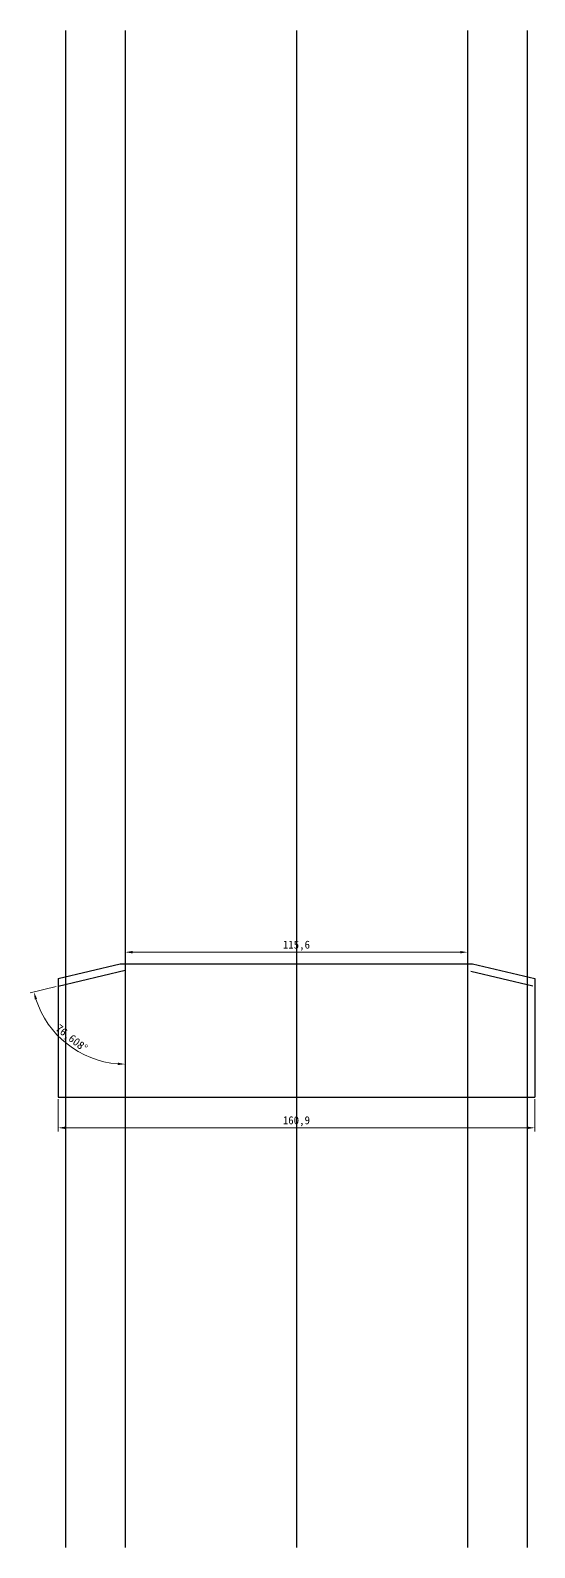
# Model space of a CAD drawing. Header units: millimetres. Extents: x -34 to 2950, y -1940 to 491.
# Drawn here: x 2780 to 2950, y -245 to 267 of the extents above; entities that cross this region are included whole.
import ezdxf

# ---------------------------------------------------------------- set-up
doc = ezdxf.new("R2010")
doc.units = ezdxf.units.MM
doc.dimstyles.new('ISO-25', dxfattribs={"dimtxt": 2.7, "dimasz": 2.5, "dimexe": 1.25, "dimexo": 0.625, "dimtad": 1, "dimdec": 5, "dimtxsty": 'Standard', "dimcen": 2.5, "dimadec": 3, "dimazin": 0, "dimtfac": 1, "dimtdec": 5, "dimtmove": 1, "dimatfit": 3, "dimfxl": 1, "dimlwd": 5, "dimlwe": 5, "dimarcsym": 0})

# ---------------------------------------------------------------- blocks, each defined once
blk = doc.blocks.new('*D54')
at = {"color": 0, "lineweight": 5}
for p, q in [((2789.44, -94.05), (2789.44, -105)), ((2950.34, -94.05), (2950.34, -105)), ((2791.94, -103.75), (2947.84, -103.75))]:
    blk.add_line(p, q, dxfattribs=at)
at = {"color": 0}
for points in [[(2791.94, -103.34), (2791.94, -104.17), (2789.44, -103.75)], [(2947.84, -103.34), (2947.84, -104.17), (2950.34, -103.75)]]:
    blk.add_solid(points, dxfattribs=at)
at = {"layer": 'Defpoints', "color": 0}
for p in [(2789.44, -93.42), (2950.34, -93.42), (2950.34, -103.75)]:
    blk.add_point(p, dxfattribs=at)
at = {"color": 0, "insert": (2869.89, -101.55), "char_height": 2.7, "attachment_point": 5}
blk.add_mtext('160,9', dxfattribs=at)
blk = doc.blocks.new('*D57')
at = {"color": 0, "lineweight": 5}
for p, q in [((2788.83, -56.13), (2780.06, -58.22)), ((2812.09, -92.8), (2812.09, -81.02))]:
    blk.add_line(p, q, dxfattribs=at)
blk.add_arc((2812.09, -50.6), 31.68, 197.9155, 265.477, dxfattribs=at)
at = {"color": 0}
for points in [[(2781.55, -60.45), (2782.35, -60.23), (2781.27, -57.93)], [(2809.61, -81.76), (2809.58, -82.59), (2812.09, -82.27)]]:
    blk.add_solid(points, dxfattribs=at)
at = {"layer": 'Defpoints', "color": 0}
for p in [(2812.09, -50.6), (2789.44, -55.99), (2787.45, -70.5), (2812.09, -93.42)]:
    blk.add_point(p, dxfattribs=at)
at = {"color": 0, "insert": (2793.82, -73.73), "char_height": 2.7, "attachment_point": 5, "rotation": 321.6962}
blk.add_mtext('76,608°', dxfattribs=at)
blk = doc.blocks.new('*D61')
at = {"color": 0, "lineweight": 5}
for p, q in [((2812.09, -47.8), (2812.09, -43.25)), ((2814.59, -44.5), (2925.19, -44.5)), ((2927.69, -47.8), (2927.69, -43.25))]:
    blk.add_line(p, q, dxfattribs=at)
at = {"color": 0}
for points in [[(2814.59, -44.09), (2814.59, -44.92), (2812.09, -44.5)], [(2925.19, -44.09), (2925.19, -44.92), (2927.69, -44.5)]]:
    blk.add_solid(points, dxfattribs=at)
at = {"layer": 'Defpoints', "color": 0}
for p in [(2927.69, -44.5), (2812.09, -48.42), (2927.69, -48.42)]:
    blk.add_point(p, dxfattribs=at)
at = {"color": 0, "insert": (2869.89, -42.3), "char_height": 2.7, "attachment_point": 5}
blk.add_mtext('115,6', dxfattribs=at)

msp = doc.modelspace()

# ---------------------------------------------------------------- linework, layer by layer
for p, q in [((2791.939928, 266.516514), (2791.939928, -245.402163)), ((2812.089928, 266.516514), (2812.089928, -245.402163)), ((2869.889928, 266.516514), (2869.889928, -245.402163)), ((2927.689928, 266.516514), (2927.689928, -245.402163)), ((2947.839928, 266.516514), (2947.839928, -245.402163)), ((2789.439928, -53.420292), (2810.439928, -48.420292)), ((2789.439928, -55.990177), (2812.089928, -50.59732)), ((2810.439928, -48.420292), (2929.339928, -48.420292)), ((2928.760876, -50.852308), (2949.760876, -55.852308)), ((2929.339928, -48.420292), (2950.339928, -53.420292)), ((2789.439928, -53.420292), (2789.439928, -93.420292)), ((2950.339928, -53.420292), (2950.339928, -93.420292)), ((2789.439928, -93.420292), (2950.339928, -93.420292)), ((2789.439928, -93.420292), (2950.339928, -93.420292))]:
    msp.add_line(p, q)

# ---------------------------------------------------------------- dimensions: what is measured, and where the dimension line sits
for base, p1, p2, picture, middle in [((2927.689928, -44.502936), (2812.089928, -48.420292), (2927.689928, -48.420292), '*D61', (2869.889928, -42.302936)), ((2950.339928, -103.75463), (2789.439928, -93.420292), (2950.339928, -93.420292), '*D54', (2869.889928, -101.55463))]:
    dim = msp.add_linear_dim(base=base, p1=p1, p2=p2, dimstyle='ISO-25')
    dim.commit()
    dim.dimension.update_dxf_attribs({"geometry": picture, "text_midpoint": middle})
dim = msp.add_angular_dim_3p(base=(2787.447123, -70.501684), center=(2812.089928, -50.59732), p1=(2789.439928, -55.990177), p2=(2812.089928, -93.420292), dimstyle='ISO-25')
dim.commit()
dim.dimension.update_dxf_attribs({"geometry": '*D57', "text_midpoint": (2793.818999, -73.729214)})

doc.saveas('drawing.dxf')
